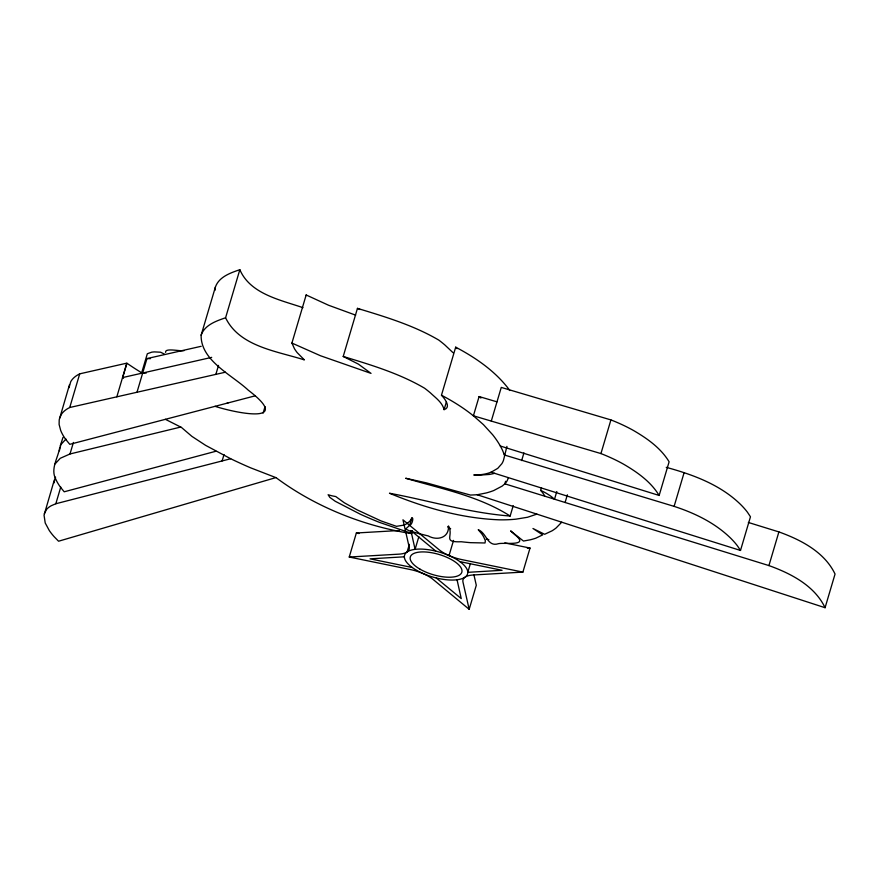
<?xml version="1.0" encoding="UTF-8"?>
<svg xmlns="http://www.w3.org/2000/svg" width="879" height="879" viewBox="0 0 879 879"><rect width="100%" height="100%" fill="white"/><g stroke="black" fill="none" stroke-linecap="round" stroke-linejoin="round"><path stroke-width="1.32" d="M59.354 450.828L60.86 444.598L65.969 439.05M53.927 483.032L55.564 477.11M302.991 307.672C280.313 299.882 250.306 294.047 239.835 269.688C230.485 272.897 218.97 276.819 215.388 287.081L201.137 335.174C200.566 360.621 232.012 374.915 248.317 390.221C293.63 424.832 236.638 413.24 215.058 406.329M214.894 290.422L215.388 287.081M68.991 387.716L70.727 381.706A84.845 33.292 16.5 0 1 79.714 373.839L126.796 363.159L116.83 396.825M54.311 479.989L44.049 515.16L45.214 522.983L49.279 530.52A116.061 45.532 16.5 0 0 54.168 536.717L58.563 541.222L275.885 477.605L250.57 467.804A215.388 84.505 16.5 0 1 230.694 458.739L205.642 445.378L191.897 436.369L181.437 427.425L165.406 419.327M69.507 384.672L59.201 419.854L59.113 424.447L60.684 430.435A114.6 44.961 16.5 0 0 65.639 439.291L69.771 444.334L255.13 395.847M59.717 447.664C58.025 458.146 50.136 468.903 55.893 479.44A116.929 45.873 16.5 0 0 60.464 487.208L64.211 491.79L215.97 451.235M59.53 418.338L61.662 413.932A84.615 33.193 16.5 0 1 67.606 408.669L69.738 407.504L79.714 373.839M55.157 463.837L60.266 458.289L70.001 453.971L73.418 442.434M44.346 513.655L46.587 509.413A64.024 25.117 16.5 0 1 51.202 505.744L55.827 503.744L60.761 487.065M141.497 373.432L147.32 353.754L151.649 352.182A25.546 10.021 16.5 0 1 154.539 351.897L160.615 352.215L164.34 354.061M136.992 392.254L146.958 358.588L201.181 346.293M355.632 315.143L328.537 305.233L306.167 294.97L291.916 343.063L294.52 348.842A113.435 44.51 16.5 0 0 297.223 352.677L304.387 359.907C276.819 351.084 239.527 346.667 225.584 317.78L239.835 269.688M215.86 374.377L218.519 365.4M222.123 460.948L224.024 454.531M263.107 413.119L265.029 406.625M291.916 343.063L320.505 355.753L371.026 373.388L358.313 364.071L343.217 356.467L357.456 308.375C385.222 316.792 413.778 325.362 438.874 340.151A138.904 54.498 16.5 0 1 444.741 344.854L453.048 352.71M473.935 574.888L476.297 585.271L469.177 609.312L433.116 579.459A25.898 10.163 16.5 0 0 410.339 569.537L349.238 557.033L356.358 532.993L399.363 530.498M509.853 390.54A187.601 73.605 16.5 0 0 508.501 388.727C494.668 370.751 475.561 357.665 455.696 347.172L441.445 395.264C444.631 398.396 451.553 407.493 444.093 409.647C442.368 402.439 435.577 397.835 430.49 392.946A138.904 54.498 16.5 0 0 424.634 388.243C399.538 373.465 370.982 364.895 343.217 356.467M411.086 531.41A39.874 15.646 16.5 0 1 409.702 530.971L405.669 529.004L409.636 525.356L411.888 517.753M444.093 409.647L446.411 401.846M412.284 530.828L411.537 533.366L379.739 522.478A190.271 74.649 16.5 0 1 360.368 514.237L335.295 501.305L329.856 497.404L328.109 494.734L330.658 495.47A35.951 14.108 16.5 0 0 332.482 495.921L335.778 496.558L344.359 502.799L357.292 509.941L381.036 520.928L396.462 526.334L404.153 525.071A53.685 21.063 16.5 0 0 406.845 523.576L407.208 523.335A73.034 28.655 16.5 0 0 410.493 520.346C413.998 513.215 413.251 524.28 409.636 525.356M412.339 531.081L411.724 533.63M407.109 551.946L409.361 544.354M418.833 536.706L415.086 549.353L410.889 530.542L435.885 551.166M503.975 453.883L502.832 451.026A178.239 69.935 16.5 0 0 500.316 446.005A186.568 73.199 16.5 0 0 492.581 434.666L483.406 424.612L473.407 415.789L479.099 396.55L496.987 401.846M449.037 555.583L453.531 540.398M491.284 421.085L501.261 387.419L610.916 419.909A84.845 33.292 16.5 0 1 633.561 430.523C647.186 438.467 660.821 448.048 669.117 461.794L659.14 495.459L500.316 446.005M470.419 563.472L467.793 572.339L502.085 570.295L459.86 561.615M506.919 446.389L503.513 460.222A106.557 41.807 16.5 0 1 501.843 463.705L497.778 468.331L491.108 472.221L740.503 550.452L750.468 516.786L747.469 512.259A116.907 45.862 16.5 0 0 740.393 504.271C720.176 484.626 692.916 474.605 666.216 467.331M513.226 505.634L510.15 516.028C478.692 495.91 441.049 488.746 405.68 478.253L426.436 482.879L470.441 495.064L477.22 494.756L486.109 492.987A120.247 47.18 16.5 0 0 493.767 490.526L502.228 486.065L504.843 483.835L505.601 481.274M521.654 460.585L523.928 452.894M544.837 496.217A62.574 24.546 16.5 0 0 540.684 490.405L541.464 487.812M469.177 609.312L462.969 582.052A25.898 10.163 16.5 0 1 473.166 574.987L522.895 572.097L530.026 548.056L504.777 542.892M556.792 491.526L554.517 499.217L551.759 496.921A35.632 13.976 16.5 0 0 540.717 490.405M565.098 502.491L567.373 494.8M659.14 495.459C650.856 481.714 637.209 472.133 623.596 464.189A84.845 33.292 16.5 0 0 600.939 453.575L610.916 419.909M740.503 550.452L737.492 545.925A116.907 45.862 16.5 0 0 730.416 537.937C714.759 522.763 694.652 513.072 674.116 506.37L684.093 472.704M477.22 494.756L825.073 607.708C814.558 585.656 790.891 573.493 768.927 565.582L778.893 531.916L748.326 522.456M825.073 607.708L835.05 574.042C824.524 551.99 800.868 539.827 778.893 531.916M60.179 446.114L62.991 437.39M201.137 335.174C204.719 324.922 216.234 320.989 225.584 317.78M561.747 522.203L556.143 527.949A170.746 66.991 16.5 0 1 552.1 530.795L544.661 534.289L532.96 528.499L542.673 534.893L535.718 538.223A179.03 70.243 16.5 0 1 530.466 539.761L523.466 541.057L510.622 530.894L512.358 532.41A112.358 44.082 16.5 0 1 514.819 534.707C530.29 546.584 505.051 542.343 498.47 543.672C487.318 547.397 486.702 532.861 478.231 529.729L481.692 533.762A88.208 34.611 16.5 0 1 483.681 536.893L485.362 540.728L485.021 542.98L470.441 542.662A168.186 65.991 16.5 0 1 461.266 541.75C441.84 542.475 454.179 536.102 448.444 525.95C449.345 537.882 437.171 541.003 428.249 535.926A158.78 62.288 16.5 0 1 419.909 533.85L412.405 531.795M536.882 514.127L527.554 517.259L515.962 519.159A108.436 42.544 16.5 0 1 499.195 519.819C461.354 518.346 424.304 507.655 389.474 493.24C429.721 500.667 469.155 512.94 510.15 516.028M226.969 403.219L228.079 402.923M55.827 503.744L230.694 458.739M70.001 453.971L180.777 427.04M122.522 377.585L211.707 357.368M69.738 407.504L225.376 372.213M489.229 474.451L477.264 475.308A14.262 5.593 16.5 0 1 473.803 474.946L477.264 475.308M404.34 556.803L370.048 558.846L412.273 567.515M349.238 557.033L398.967 554.155A25.898 10.163 16.5 0 0 409.174 547.09L402.956 519.819L439.017 549.672A25.898 10.163 16.5 0 0 461.794 559.604L522.895 572.097M527.334 548.21L530.026 548.056M146.958 358.588L150.474 358.643M142.684 373.015L146.2 373.081M184.129 350.6C181.085 351.699 164.604 347.458 165.582 352.369M411.24 533.553L410.537 533.443M409.823 533.333L409.109 533.212M408.405 533.103L405.889 532.674A127.609 50.059 16.5 0 1 359.05 520.676C329.438 510.633 301.2 496.36 276.094 477.682M486.186 539.091L488.834 539.629M356.358 532.993L359.017 533.531M473.407 415.789L600.939 453.575M674.116 506.37L504.216 454.937A23.129 9.076 16.5 0 0 503.986 453.883M504.843 483.835L768.927 565.582M357.456 308.375L360.137 309.562M141.64 372.795L135.542 368.971A254.328 99.777 16.5 0 1 131.531 366.345L126.928 363.247L122.653 377.673L123.521 378.267M436.248 577.975L461.244 598.588L457.047 579.777M479.099 396.55L480.923 398.055M455.696 347.172L457.003 348.666M306.167 294.97L306.244 295.608M441.511 395.242A131.718 51.674 16.5 0 1 473.341 415.789M491.02 472.166A52.828 20.722 16.5 0 1 476.132 475.001M508.238 477.583A68.309 26.799 16.5 0 1 504.788 483.824M494.635 473.32A86.296 33.852 16.5 0 1 489.229 474.451M450.652 528.751A25.898 10.163 16.5 0 1 447.697 526.829M416.844 570.438A32.875 12.899 16.5 0 0 467.54 574.042A32.875 12.899 16.5 0 0 423.821 549.21A32.875 12.899 16.5 0 0 416.844 570.438M420.041 569.196A26.875 10.548 16.5 0 0 461.739 572.471A26.875 10.548 16.5 0 0 426.414 552.045A26.875 10.548 16.5 0 0 420.041 569.196"/></g></svg>
